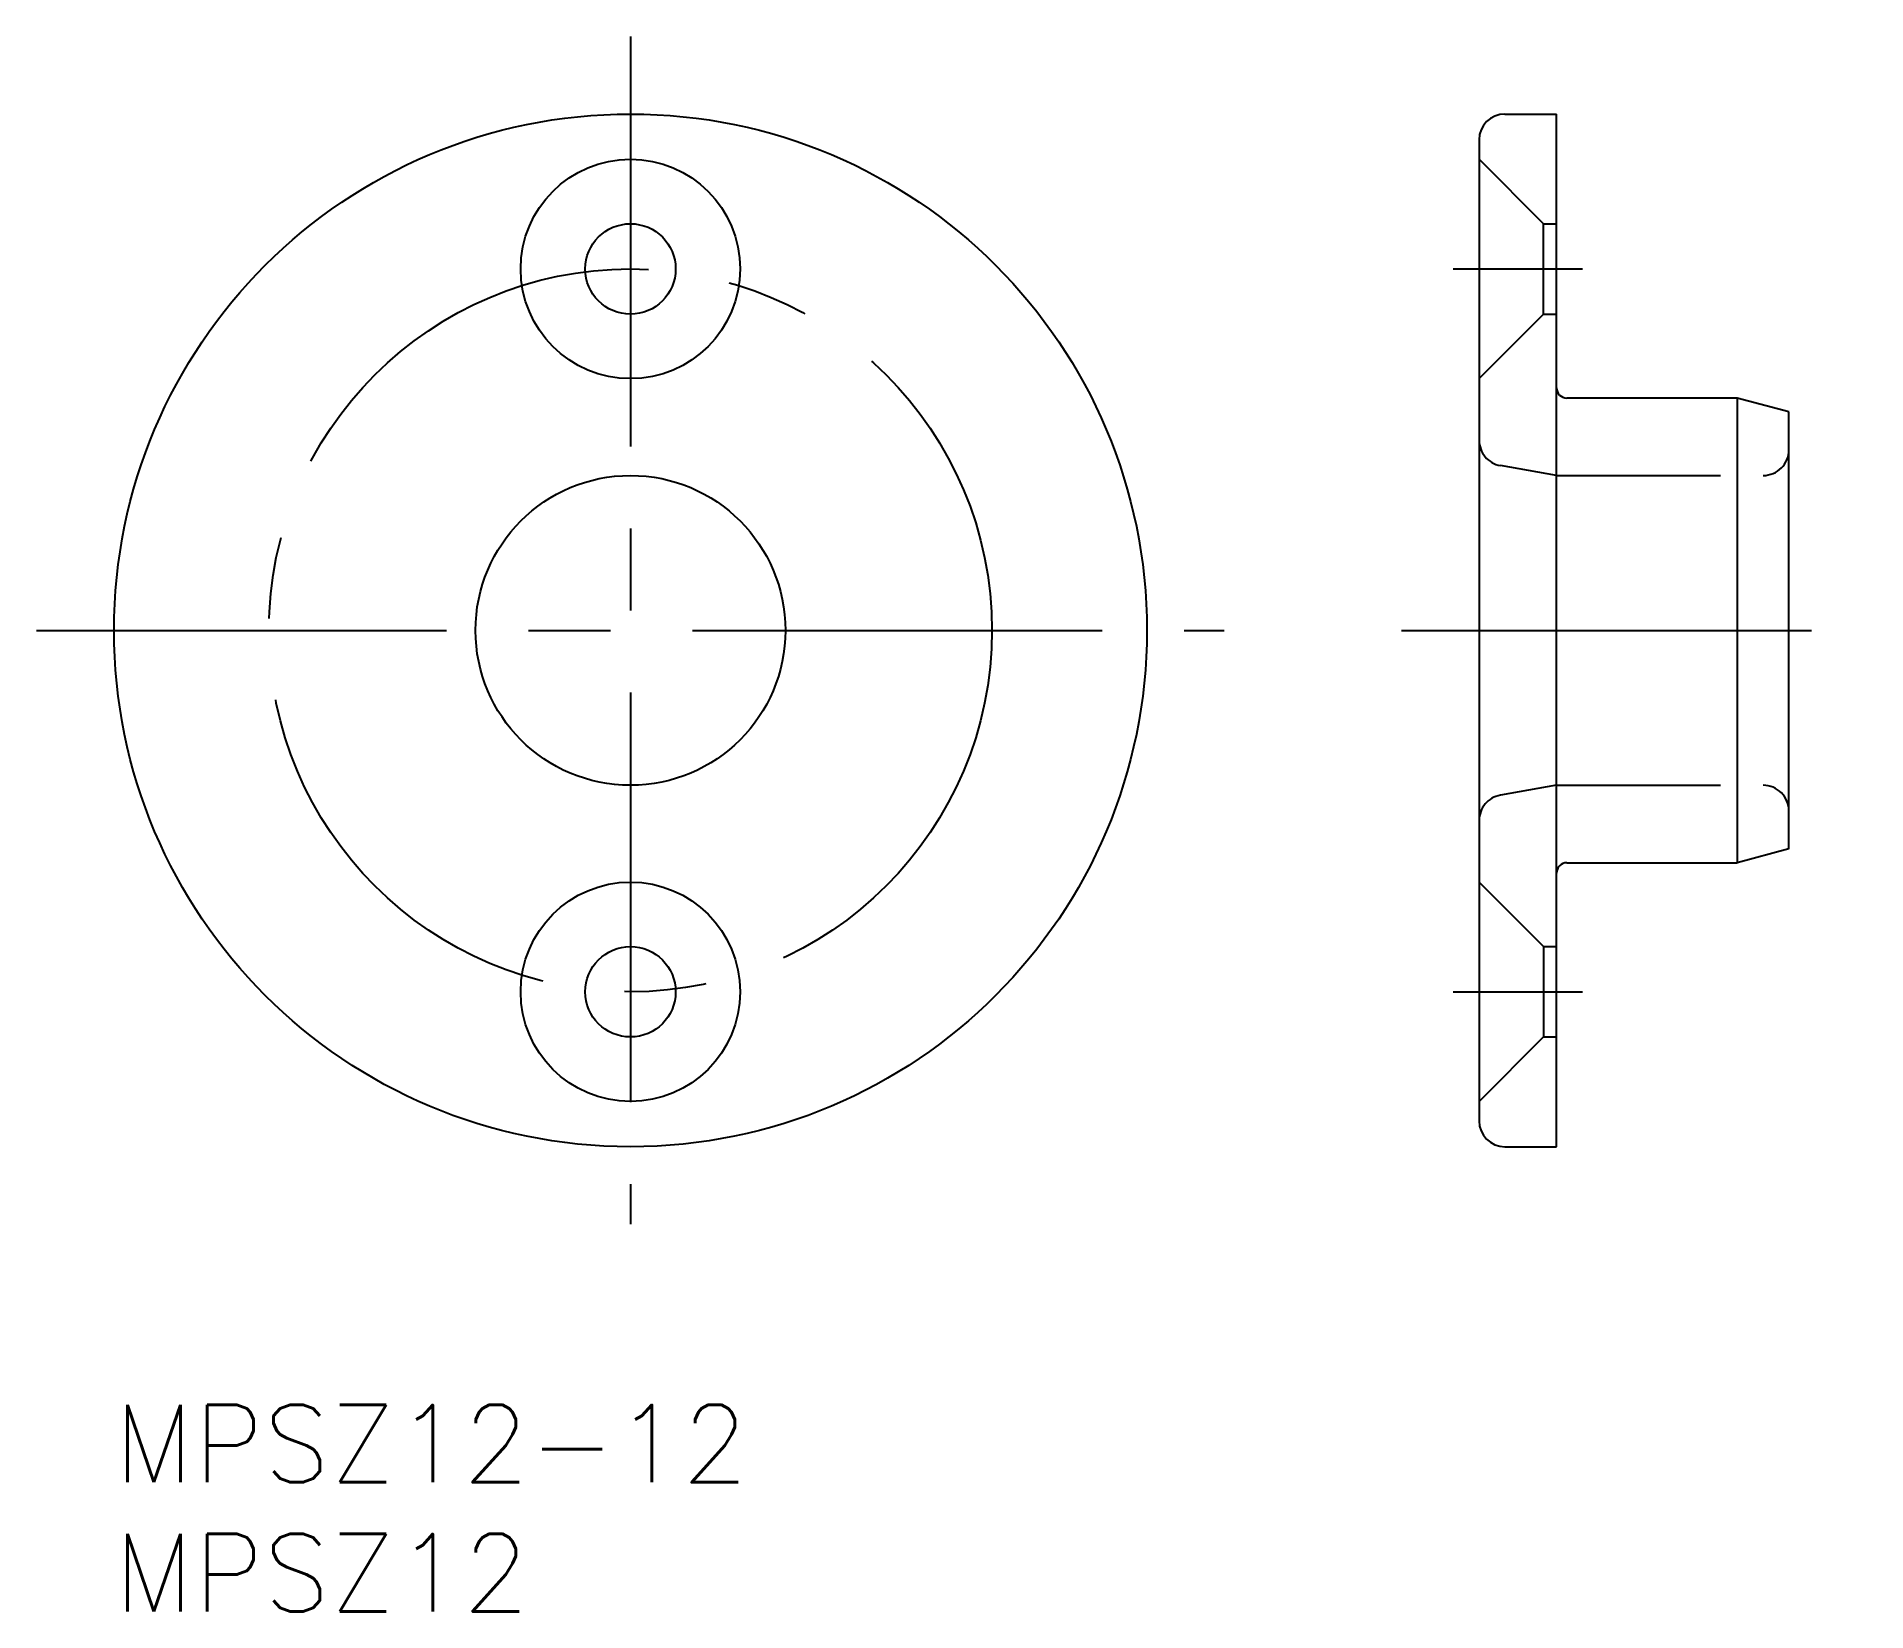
# Model space of a CAD drawing. Extents: x -3 to 67.9, y -8 to 53.
import ezdxf

# ---------------------------------------------------------------- set-up
doc = ezdxf.new("R2010")
doc.units = 0
doc.header["$LTSCALE"] = 0.5
doc.linetypes.add('CENTER', pattern=[50.8, 31.75, -6.35, 6.35, -6.35])
doc.linetypes.add('DASHED', pattern=[19.05, 12.7, -6.35])
for name, color, linetype in [('MSM_CENTER', 1, 'CENTER'), ('MSM_CONTINUOUS', 7, 'CONTINUOUS'), ('MSM_DASHED', 4, 'DASHED'), ('MSM_PART_NUMBER', 7, 'CONTINUOUS')]:
    doc.layers.add(name, color=color, linetype=linetype)
doc.styles.get("Standard").update_dxf_attribs({"font": 'txt.shx', "height": 3, "bigfont": 'bigfont.shx'})

# ---------------------------------------------------------------- blocks, each defined once
blk = doc.blocks.new('*U3')
at = {"layer": 'MSM_PART_NUMBER'}
blk.add_text('MPSZ12-12', height=3, dxfattribs=at).set_placement((0, -3))
blk = doc.blocks.new('*U4')
at = {"layer": 'MSM_PART_NUMBER'}
blk.add_text('MPSZ12', height=3, dxfattribs=at).set_placement((0, -8))

msp = doc.modelspace()

# ---------------------------------------------------------------- linework, layer by layer
at = {"layer": 'MSM_CENTER'}
for p, q in [((20, 53), (20, 7)), ((51.867, 44), (56.867, 44)), ((-3, 30), (43, 30)), ((49.867, 30), (67.867, 30)), ((51.867, 16), (56.867, 16))]:
    msp.add_line(p, q, dxfattribs=at)
msp.add_circle((20, 30), 14, dxfattribs=at)
at = {"layer": 'MSM_CONTINUOUS'}
for p, q in [((53.867, 50), (55.867, 50)), ((55.867, 10), (55.867, 50)), ((52.867, 49), (52.867, 11)), ((62.867, 39), (56.267, 39)), ((62.867, 39), (62.867, 21)), ((64.867, 38.464), (62.867, 39)), ((64.867, 21.536), (64.867, 38.464)), ((64.867, 21.536), (62.867, 21)), ((56.267, 21), (62.867, 21)), ((53.867, 10), (55.867, 10))]:
    msp.add_line(p, q, dxfattribs=at)
for centre, radius in [((20, 30), 20), ((20, 44), 4.25), ((20, 44), 1.75), ((20, 30), 6), ((20, 16), 4.25), ((20, 16), 1.75)]:
    msp.add_circle(centre, radius, dxfattribs=at)
for centre, radius, start, end in [((53.867, 49), 1, 90, 180), ((56.267, 39.4), 0.4, 180, 270), ((56.267, 20.6), 0.4, 90, 180), ((53.867, 11), 1, 180, 270)]:
    msp.add_arc(centre, radius, start, end, dxfattribs=at)
at = {"layer": 'MSM_DASHED'}
for p, q in [((52.867, 48.25), (55.367, 45.75)), ((55.367, 42.25), (55.367, 45.75)), ((55.367, 45.75), (55.867, 45.75)), ((52.867, 39.75), (55.367, 42.25)), ((55.367, 42.25), (55.867, 42.25)), ((55.867, 36), (53.693, 36.383)), ((55.867, 36), (63.867, 36)), ((55.867, 24), (53.693, 23.617)), ((55.867, 24), (63.867, 24)), ((52.867, 20.25), (55.367, 17.75)), ((55.367, 17.75), (55.367, 14.25)), ((55.367, 17.75), (55.867, 17.75)), ((52.867, 11.75), (55.367, 14.25)), ((55.367, 14.25), (55.867, 14.25))]:
    msp.add_line(p, q, dxfattribs=at)
for centre, start, end in [((53.867, 37.368), 180, 260), ((63.867, 37), 270, 0), ((53.867, 22.632), 100, 180), ((63.867, 23), 0, 90)]:
    msp.add_arc(centre, 1, start, end, dxfattribs=at)

# ---------------------------------------------------------------- block references
at = {"layer": 'MSM_CONTINUOUS'}
for name in ['*U3', '*U4']:
    msp.add_blockref(name, (0, 0), dxfattribs=at)

doc.saveas('drawing.dxf')
